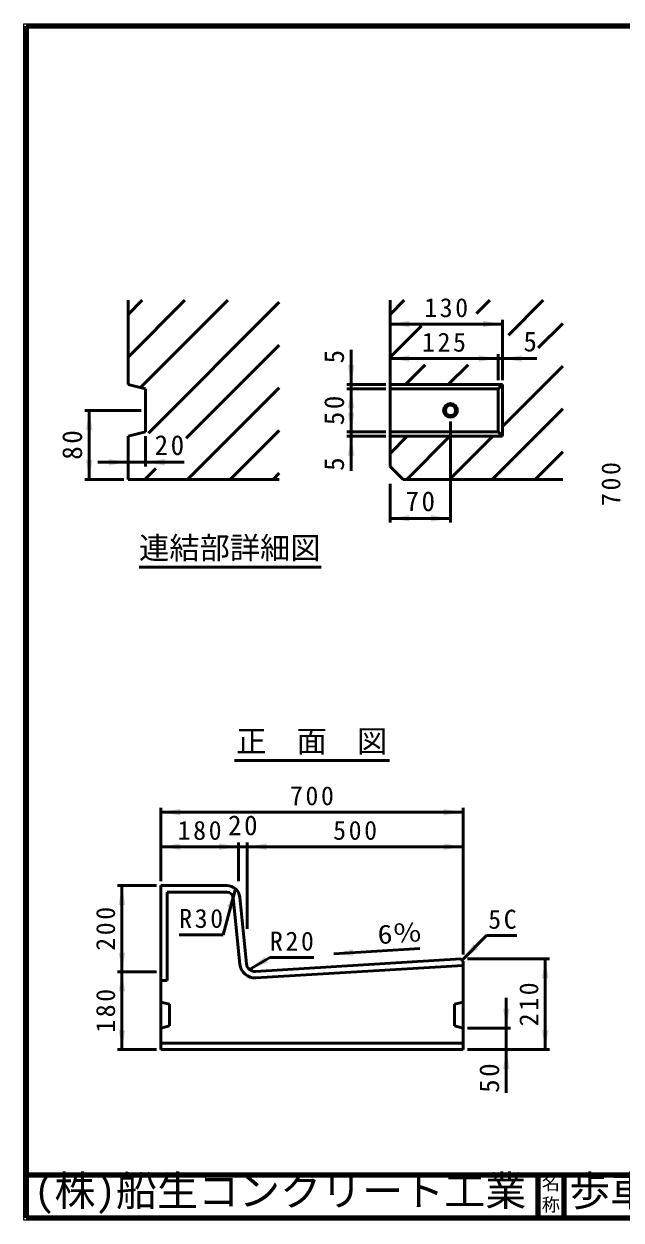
# Model space of a CAD drawing. Units: millimetres, scale not verified, with parts at other scales. Extents: x 100 to 4105, y 100 to 2870.
# Drawn here: x 100 to 1483, y 100 to 2870 of the extents above; entities that cross this region are included whole.
import ezdxf
from ezdxf.enums import TextEntityAlignment as Align

# ---------------------------------------------------------------- set-up
doc = ezdxf.new("R2010")
doc.units = ezdxf.units.MM
doc.header["$LTSCALE"] = 5
doc.layers.add('V-nasSTD', color=7, linetype='Continuous', lineweight=50)
doc.styles.add('ＭＳ ゴシック', font='')
doc.styles.get('ＭＳ ゴシック').set_extended_font_data('MS Gothic')

msp = doc.modelspace()

# ---------------------------------------------------------------- hatches: boundary and pattern name
at = {"layer": 'V-nasSTD'}
for points in [[(992.707, 2182.547), (947.707, 2175.047), (992.707, 2167.547)], [(1162.707, 2167.547), (1207.707, 2175.047), (1162.707, 2182.547)], [(865.207, 2080.047), (857.707, 2035.047), (850.207, 2080.047)], [(992.707, 2102.547), (947.707, 2095.047), (992.707, 2087.547)], [(1152.707, 2087.547), (1197.707, 2095.047), (1152.707, 2102.547)], [(1252.707, 2087.547), (1207.707, 2095.047), (1252.707, 2102.547)], [(865.207, 1980.047), (857.707, 2025.047), (850.207, 1980.047)], [(258.657, 1930.047), (251.157, 1975.047), (243.657, 1930.047)], [(850.207, 1970.047), (857.707, 1925.047), (865.207, 1970.047)], [(865.207, 1870.047), (857.707, 1915.047), (850.207, 1870.047)], [(243.657, 1860.047), (251.157, 1815.047), (258.657, 1860.047)], [(296.157, 1847.547), (341.157, 1855.047), (296.157, 1862.547)], [(426.157, 1862.547), (381.157, 1855.047), (426.157, 1847.547)], [(992.707, 1732.547), (947.707, 1725.047), (992.707, 1717.547)], [(1042.707, 1717.547), (1087.707, 1725.047), (1042.707, 1732.547)], [(461.912, 1052.129), (416.912, 1044.629), (461.912, 1037.129)], [(1071.912, 1037.129), (1116.912, 1044.629), (1071.912, 1052.129)], [(461.912, 972.129), (416.912, 964.629), (461.912, 957.129)], [(551.912, 957.129), (596.912, 964.629), (551.912, 972.129)], [(661.912, 972.129), (616.912, 964.629), (661.912, 957.129)], [(1071.912, 957.129), (1116.912, 964.629), (1071.912, 972.129)], [(334.412, 829.629), (326.912, 874.629), (319.412, 829.629)], [(571.001, 825.347), (589.892, 866.873), (585.49, 821.465)], [(861.742, 726.981), (817.278, 716.773), (862.649, 712.009)], [(1140.928, 739.252), (1114.412, 702.129), (1151.535, 728.646)], [(319.412, 719.629), (326.912, 674.629), (334.412, 719.629)], [(657.155, 709.523), (621.934, 680.528), (664.655, 696.533)], [(1314.412, 659.629), (1306.912, 704.629), (1299.412, 659.629)], [(334.412, 629.629), (326.912, 674.629), (319.412, 629.629)], [(1209.412, 589.629), (1216.912, 544.629), (1224.412, 589.629)], [(319.412, 539.629), (326.912, 494.629), (334.412, 539.629)], [(1299.412, 539.629), (1306.912, 494.629), (1314.412, 539.629)], [(1224.412, 449.629), (1216.912, 494.629), (1209.412, 449.629)]]:
    msp.add_hatch(color=256, dxfattribs=at).paths.add_polyline_path(points)

# ---------------------------------------------------------------- linework, layer by layer
at = {"layer": 'V-nasSTD', "lineweight": 100}
for p, q in [((105, 2865), (105, 105)), ((4100, 2865), (105, 2865)), ((105, 205), (4100, 205)), ((1290, 205), (1290, 105)), ((1350, 205), (1350, 105)), ((105, 105), (4100, 105))]:
    msp.add_line(p, q, dxfattribs=at)
at = {"layer": 'V-nasSTD'}
for p, q in [((341.157, 2230.047), (341.157, 2035.047)), ((341.157, 2197.323), (373.88, 2230.047)), ((341.157, 2098.328), (472.875, 2230.047)), ((369.728, 2027.904), (571.87, 2230.047)), ((388.228, 1922.409), (691.157, 2225.338)), ((947.707, 2230.047), (947.707, 1845.047)), ((947.707, 2197.323), (980.431, 2230.047)), ((1178.42, 2230.047), (1147.563, 2199.189)), ((1221.849, 2149.48), (1302.415, 2230.047)), ((947.707, 2175.047), (1207.707, 2175.047)), ((947.707, 2098.328), (1020.283, 2170.905)), ((1207.707, 2185.047), (1207.707, 2045.047)), ((1290.972, 2119.942), (1347.707, 2176.343)), ((475.489, 1910.676), (691.157, 2126.343)), ((857.707, 2035.047), (857.707, 2115.047)), ((947.707, 2095.047), (1197.707, 2095.047)), ((983.42, 2035.047), (1029.278, 2080.905)), ((1082.415, 2035.047), (1128.273, 2080.905)), ((1197.707, 2105.047), (1197.707, 2045.047)), ((1197.707, 2095.047), (1207.707, 2095.047)), ((1207.707, 2095.047), (1287.707, 2095.047)), ((1207.707, 1937.348), (1347.707, 2077.348)), ((341.157, 2035.047), (381.157, 2025.047)), ((381.157, 2025.047), (381.157, 1925.047)), ((478.855, 1815.047), (691.157, 2027.348)), ((847.707, 2035.047), (937.707, 2035.047)), ((847.707, 2025.047), (937.707, 2025.047)), ((857.707, 2035.047), (857.707, 2025.047)), ((857.707, 2025.047), (857.707, 1925.047)), ((947.707, 1910.047), (947.707, 2040.047)), ((947.707, 2035.047), (1207.707, 2035.047)), ((947.707, 2025.047), (1197.707, 2025.047)), ((1197.707, 2025.047), (1207.707, 2035.047)), ((1197.707, 2025.047), (1197.707, 1925.047)), ((1207.707, 2035.047), (1207.707, 1915.047)), ((371.157, 1975.047), (241.157, 1975.047)), ((251.157, 1975.047), (251.157, 1815.047)), ((1184.4, 1815.047), (1347.707, 1978.353)), ((1087.707, 1949.047), (1087.707, 1715.047)), ((381.157, 1925.047), (341.157, 1915.047)), ((341.157, 1915.047), (341.157, 1815.047)), ((381.157, 1915.047), (381.157, 1845.047)), ((577.85, 1815.047), (691.157, 1928.353)), ((847.707, 1925.047), (937.707, 1925.047)), ((847.707, 1915.047), (937.707, 1915.047)), ((857.707, 1925.047), (857.707, 1915.047)), ((857.707, 1915.047), (857.707, 1835.047)), ((947.707, 1925.047), (1197.707, 1925.047)), ((1207.707, 1915.047), (947.707, 1915.047)), ((947.707, 1875.338), (987.415, 1915.047)), ((986.41, 1815.047), (1086.41, 1915.047)), ((1085.405, 1815.047), (1185.405, 1915.047)), ((1197.707, 1925.047), (1207.707, 1915.047)), ((1283.395, 1815.047), (1347.707, 1879.358)), ((271.157, 1855.047), (341.157, 1855.047)), ((341.157, 1855.047), (381.157, 1855.047)), ((379.86, 1815.047), (405.048, 1840.235)), ((381.157, 1855.047), (471.157, 1855.047)), ((676.845, 1815.047), (691.157, 1829.358)), ((947.707, 1845.047), (977.707, 1815.047)), ((331.157, 1815.047), (241.157, 1815.047)), ((691.157, 1815.047), (341.157, 1815.047)), ((947.707, 1715.047), (947.707, 1805.047)), ((977.707, 1815.047), (1347.707, 1815.047)), ((947.707, 1725.047), (1087.707, 1725.047)), ((366.684, 1612.145), (787.944, 1612.145)), ((587.412, 1164.629), (946.412, 1164.629)), ((416.912, 1054.629), (416.912, 884.629)), ((1116.912, 1054.629), (1116.912, 714.629)), ((416.912, 1044.629), (1116.912, 1044.629)), ((596.912, 974.629), (596.912, 884.629)), ((616.912, 974.629), (616.912, 774.629)), ((416.912, 964.629), (596.912, 964.629)), ((596.912, 964.629), (616.912, 964.629)), ((616.912, 964.629), (1116.912, 964.629)), ((406.912, 874.629), (316.912, 874.629)), ((326.912, 874.629), (326.912, 674.629)), ((416.912, 494.629), (416.912, 874.629)), ((416.912, 874.629), (569.762, 874.629)), ((431.912, 859.629), (569.762, 859.629)), ((431.912, 654.629), (431.912, 859.629)), ((589.892, 866.873), (561.422, 760.621)), ((584.688, 846.122), (600.072, 692.273)), ((599.613, 847.614), (614.998, 693.766)), ((459.422, 760.621), (561.422, 760.621)), ((1114.412, 702.129), (1170.98, 758.698)), ((1170.98, 758.698), (1240.98, 758.698)), ((817.278, 716.773), (1016.912, 728.872)), ((621.934, 680.528), (669.565, 708.028)), ((1111.912, 704.629), (636.109, 675.793)), ((669.565, 708.028), (771.565, 708.028)), ((1111.912, 704.629), (1116.912, 699.629)), ((1116.912, 699.629), (1116.912, 494.629)), ((1126.912, 704.629), (1316.912, 704.629)), ((1306.912, 704.629), (1306.912, 494.629)), ((406.912, 674.629), (316.912, 674.629)), ((326.912, 674.629), (326.912, 494.629)), ((1116.912, 689.905), (637.016, 660.82)), ((431.912, 654.629), (416.912, 654.629)), ((1216.912, 614.629), (1216.912, 544.629)), ((416.912, 604.629), (436.912, 599.629)), ((436.912, 599.629), (436.912, 549.629)), ((1116.912, 604.629), (1096.912, 599.629)), ((1096.912, 599.629), (1096.912, 549.629)), ((436.912, 549.629), (416.912, 544.629)), ((1096.912, 549.629), (1116.912, 544.629)), ((1126.912, 544.629), (1226.912, 544.629)), ((1216.912, 544.629), (1216.912, 494.629)), ((1116.912, 509.629), (416.912, 509.629)), ((406.912, 494.629), (316.912, 494.629)), ((1116.912, 494.629), (416.912, 494.629)), ((1126.912, 494.629), (1316.912, 494.629)), ((1216.912, 494.629), (1216.912, 394.629))]:
    msp.add_line(p, q, dxfattribs=at)
at = {"layer": 'V-nasSTD', "lineweight": 13}
msp.add_lwpolyline([(100, 100), (100, 2870), (4105, 2870), (4105, 100)], close=True, dxfattribs=at)
at = {"layer": 'V-nasSTD'}
for radius in [16, 12]:
    msp.add_circle((1087.707, 1975.047), radius, dxfattribs=at)
for centre, radius, start, end in [((569.762, 844.629), 30, 5.71059, 90), ((569.762, 844.629), 15, 5.71059, 90), ((634.899, 695.756), 20, 185.71059, 273.46823), ((634.899, 695.756), 35, 185.71059, 273.46823)]:
    msp.add_arc(centre, radius, start, end, dxfattribs=at)

# ---------------------------------------------------------------- texts
at = {"layer": 'V-nasSTD', "style": 'ＭＳ ゴシック'}
for s, height, p in [('5', 45.82, (1256.457, 2157.547)), ('連結部詳細図', 51.32, (366.684, 1682.145)), ('正\u3000面\u3000図', 51.32, (591.412, 1234.629)), ('(株)船生コンクリート工業', 69.65, (123.279, 202.55)), ('名', 30.79, (1298.982, 200.999)), ('歩車道境界ブロック', 69.65, (1362.5, 202.47)), ('称', 30.79, (1298.976, 151.01))]:
    msp.add_text(s, height=height, dxfattribs=at).set_placement(p, align=Align.TOP_LEFT)
for p in [(795.207, 2083.797), (795.207, 1835.047)]:
    msp.add_text('5', height=45.82, rotation=90, dxfattribs=at).set_placement(p, align=Align.TOP_LEFT)
at = {"layer": 'V-nasSTD', "style": 'ＭＳ ゴシック', "width": 1.15}
msp.add_text('6％', height=43.99, rotation=3.468, dxfattribs=at).set_placement((917.458, 782.954), align=Align.TOP_LEFT)
at = {"layer": 'V-nasSTD', "attachment_point": 1, "style": 'ＭＳ ゴシック'}
for s, insert, char_height in [('\\T1.2;130', (1026.707, 2235.047), 43.99), ('\\T1.2;125', (1021.707, 2155.047), 43.99), ('\\T1.19;20', (402.657, 1917.547), 45.82), ('\\T1.19;70', (983.457, 1787.547), 45.82), ('\\T1.2;700', (715.912, 1104.629), 43.99), ('\\T1.19;20', (572.662, 1037.129), 45.82), ('\\T1.2;180', (455.912, 1024.629), 43.99), ('\\T1.2;500', (815.912, 1024.629), 43.99), ('\\T1.2;R30', (459.422, 820.621), 43.99), ('\\T1.2;5C', (1174.98, 818.698), 43.99), ('\\T1.2;R20', (669.565, 768.028), 43.99)]:
    msp.add_mtext(s, dxfattribs=dict(at, insert=insert, char_height=char_height))
at = {"layer": 'V-nasSTD', "attachment_point": 1, "rotation": 90, "style": 'ＭＳ ゴシック'}
for s, insert, char_height in [('\\T1.19;50', (795.207, 1940.797), 45.82), ('\\T1.19;80', (188.657, 1860.797), 45.82), ('\\T1.2;700', (1436.912, 1753.629), 43.99), ('\\T1.2;200', (266.912, 723.629), 43.99), ('\\T1.2;210', (1246.912, 548.629), 43.99), ('\\T1.2;180', (266.912, 533.629), 43.99), ('\\T1.19;50', (1154.412, 394.629), 45.82)]:
    msp.add_mtext(s, dxfattribs=dict(at, insert=insert, char_height=char_height))

doc.saveas('drawing.dxf')
